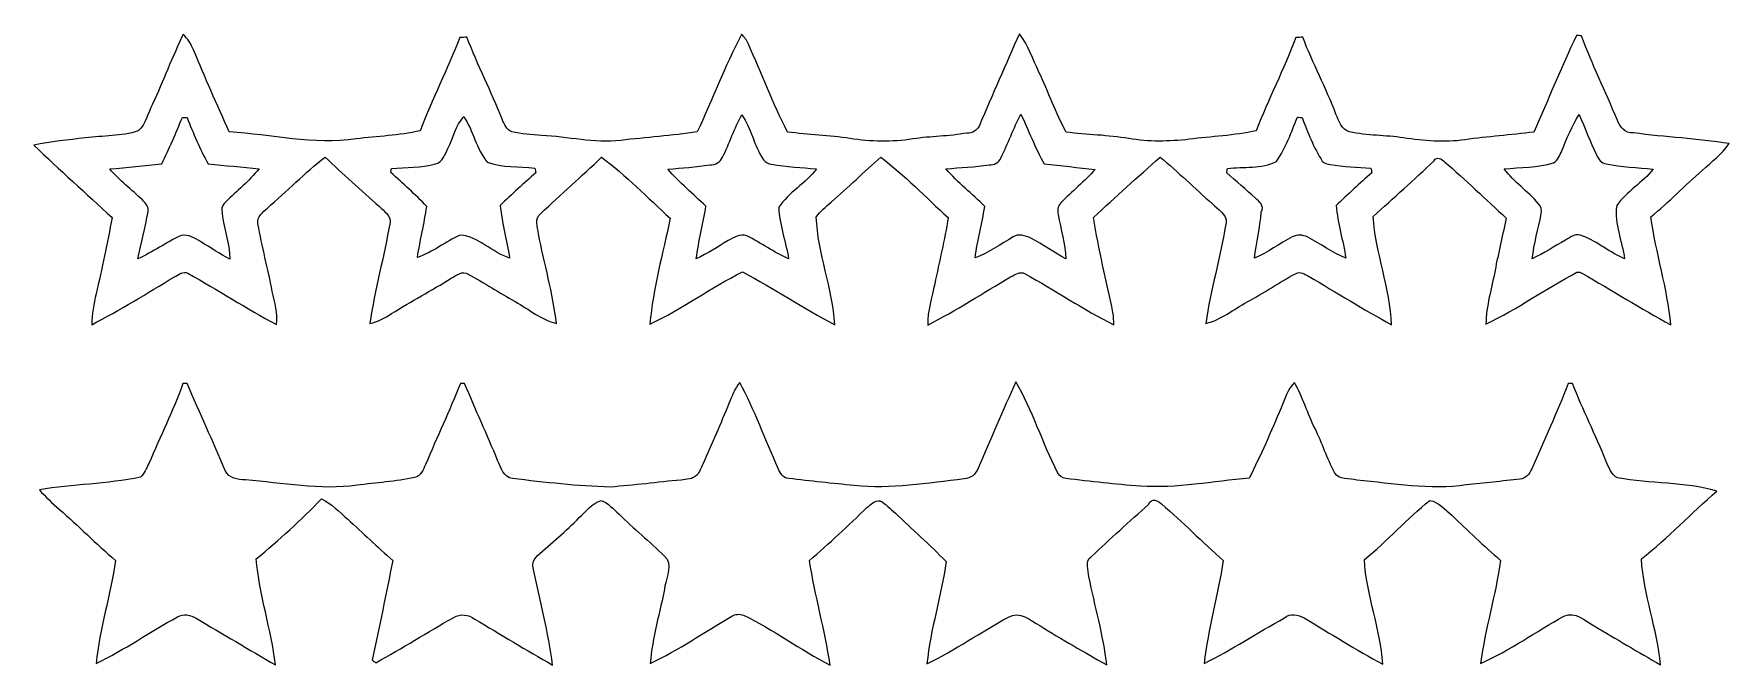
# Model space of a CAD drawing. Header units: centimetres. Extents: x -15.7 to 16.4, y -6.7 to 5.3.
import ezdxf

# ---------------------------------------------------------------- set-up
doc = ezdxf.new("R2010")
doc.units = ezdxf.units.CM
doc.header["$MEASUREMENT"] = 0
doc.layers.add('Layer 1', color=7, linetype='Continuous')

msp = doc.modelspace()

# ---------------------------------------------------------------- linework, layer by layer
at = {"layer": 'Layer 1', "color": 253}
for points, knots in [([(-12.90638, 5.30049), (-12.82912, 5.20841), (-12.75786, 5.10999), (-12.71164, 4.99816), (-12.71164, 4.99816), (-12.49609, 4.4771), (-12.26926, 3.96099), (-12.03607, 3.44734), (-12.03607, 3.44734), (-11.23491, 3.39302), (-10.43658, 3.19229), (-9.63189, 3.31153), (-9.63189, 3.31153), (-9.22726, 3.36268), (-8.81803, 3.37432), (-8.41904, 3.4671), (-8.41904, 3.4671), (-8.18515, 4.06329), (-7.9054, 4.64044), (-7.66586, 5.23452), (-7.66586, 5.23452), (-7.62176, 5.23628), (-7.57731, 5.23804), (-7.53286, 5.2391), (-7.53286, 5.2391), (-7.33249, 4.71099), (-7.07214, 4.20899), (-6.86435, 3.68371), (-6.86435, 3.68371), (-6.82554, 3.5941), (-6.78462, 3.48015), (-6.68055, 3.4484), (-6.68055, 3.4484), (-6.49887, 3.39654), (-6.30661, 3.39549), (-6.11964, 3.37785), (-6.11964, 3.37785), (-5.61799, 3.35598), (-5.12339, 3.2198), (-4.61857, 3.2826), (-4.61857, 3.2826), (-4.13561, 3.34151), (-3.64913, 3.36973), (-3.1683, 3.44523), (-3.1683, 3.44523), (-2.87726, 4.05483), (-2.64548, 4.69265), (-2.32869, 5.28955), (-2.32869, 5.28955), (-2.27013, 5.24051), (-2.22638, 5.17596), (-2.19604, 5.10575), (-2.19604, 5.10575), (-1.95298, 4.55013), (-1.73531, 3.98216), (-1.45662, 3.44241), (-1.45662, 3.44241), (-1.06433, 3.38949), (-0.6671, 3.38279), (-0.27623, 3.31893), (-0.27623, 3.31893), (0.11747, 3.25508), (0.52176, 3.24873), (0.91652, 3.31047), (0.91652, 3.31047), (1.25518, 3.36515), (1.60161, 3.35739), (1.93922, 3.4223), (1.93922, 3.4223), (2.04399, 3.41524), (2.13854, 3.47733), (2.17911, 3.5687), (2.17911, 3.5687), (2.42605, 4.14902), (2.68005, 4.72687), (2.93511, 5.30366), (2.93511, 5.30366), (3.10586, 5.08847), (3.19158, 4.82247), (3.30623, 4.57623), (3.30623, 4.57623), (3.48509, 4.19982), (3.62514, 3.80577), (3.82341, 3.43853), (3.82341, 3.43853), (4.21781, 3.39302), (4.6161, 3.38314), (5.00803, 3.31752), (5.00803, 3.31752), (5.38586, 3.25508), (5.7718, 3.25896), (6.15139, 3.30376), (6.15139, 3.30376), (6.57507, 3.3588), (7.0044, 3.3722), (7.42244, 3.4671), (7.42244, 3.4671), (7.65387, 4.06435), (7.94844, 4.63585), (8.17598, 5.23452), (8.17598, 5.23452), (8.21902, 5.23628), (8.26241, 5.23769), (8.30615, 5.2391), (8.30615, 5.2391), (8.49277, 4.74345), (8.74571, 4.27673), (8.93304, 3.78143), (8.93304, 3.78143), (8.99583, 3.65619), (9.0357, 3.48192), (9.19198, 3.44417), (9.19198, 3.44417), (9.52782, 3.3715), (9.8746, 3.38349), (10.21397, 3.33093), (10.21397, 3.33093), (10.5985, 3.27589), (10.9922, 3.23462), (11.37849, 3.29636), (11.37849, 3.29636), (11.811, 3.3588), (12.24774, 3.38138), (12.6806, 3.4417), (12.6806, 3.4417), (12.95753, 4.05059), (13.20482, 4.67219), (13.49375, 5.27544), (13.49375, 5.27544), (13.51668, 5.27332), (13.56219, 5.26909), (13.58477, 5.26697), (13.58477, 5.26697), (13.78902, 4.72863), (14.03844, 4.20934), (14.26034, 3.67841), (14.26034, 3.67841), (14.31255, 3.54859), (14.40639, 3.40854), (14.5729, 3.42724), (14.5729, 3.42724), (15.17368, 3.3401), (15.78363, 3.32034), (16.38335, 3.22121), (16.38335, 3.22121), (16.25036, 3.01907), (16.05104, 2.87655), (15.87465, 2.71533), (15.87465, 2.71533), (15.5448, 2.42782), (15.24141, 2.11067), (14.90239, 1.83339), (14.90239, 1.83339), (14.9927, 1.14476), (15.21707, 0.48013), (15.2781, -0.21273), (15.2781, -0.21273), (14.70836, 0.09172), (14.16297, 0.43956), (13.60311, 0.76059), (13.60311, 0.76059), (13.5703, 0.78246), (13.53644, 0.78916), (13.50116, 0.78105), (13.50116, 0.78105), (12.91343, 0.47766), (12.37333, 0.08396), (11.77643, -0.20249), (11.77643, -0.20249), (11.77925, 0.14464), (11.88544, 0.47766), (11.94858, 0.81633), (11.94858, 0.81633), (12.01102, 1.14829), (12.09146, 1.47638), (12.15884, 1.80693), (12.15884, 1.80693), (11.77502, 2.16994), (11.38802, 2.52942), (10.99291, 2.87937), (10.99291, 2.87937), (10.94493, 2.92664), (10.83945, 2.99438), (10.79288, 2.89595), (10.79288, 2.89595), (10.41435, 2.53718), (10.02489, 2.19004), (9.6393, 1.83903), (9.6393, 1.83903), (9.68375, 1.14441), (9.96244, 0.48366), (9.98537, -0.21308), (9.98537, -0.21308), (9.45727, 0.07726), (8.94397, 0.39405), (8.4268, 0.70344), (8.4268, 0.70344), (8.34919, 0.74366), (8.25712, 0.80963), (8.16998, 0.7553), (8.16998, 0.7553), (7.85566, 0.59408), (7.56744, 0.38594), (7.25452, 0.22225), (7.25452, 0.22225), (6.99629, 0.08079), (6.7631, -0.12065), (6.47065, -0.18733), (6.47065, -0.18733), (6.55461, 0.45544), (6.75111, 1.07774), (6.85059, 1.71768), (6.85059, 1.71768), (6.87529, 1.88701), (6.68902, 1.97591), (6.59483, 2.08033), (6.59483, 2.08033), (6.25898, 2.37067), (5.94501, 2.68499), (5.60105, 2.9658), (5.60105, 2.9658), (5.17842, 2.58798), (4.75509, 2.21156), (4.34269, 1.82245), (4.34269, 1.82245), (4.43018, 1.21497), (4.58893, 0.62124), (4.70782, 0.0194), (4.70782, 0.0194), (4.72193, -0.0575), (4.72264, -0.13582), (4.7244, -0.21414), (4.7244, -0.21414), (4.14584, 0.07479), (3.60962, 0.44133), (3.04271, 0.75212), (3.04271, 0.75212), (2.94922, 0.81315), (2.85186, 0.73343), (2.7686, 0.69286), (2.7686, 0.69286), (2.24367, 0.39123), (1.73884, 0.05292), (1.19768, -0.21837), (1.19768, -0.21837), (1.19168, 0.04904), (1.27847, 0.30515), (1.33279, 0.56374), (1.33279, 0.56374), (1.41534, 0.98284), (1.52471, 1.39665), (1.58362, 1.81998), (1.58362, 1.81998), (1.16134, 2.20451), (0.76306, 2.61938), (0.30939, 2.96686), (0.30939, 2.96686), (-0.00706, 2.6857), (-0.31009, 2.38972), (-0.63077, 2.11349), (-0.63077, 2.11349), (-0.72849, 2.02283), (-0.8382, 1.94098), (-0.91334, 1.82951), (-0.91334, 1.82951), (-0.88583, 1.137), (-0.60396, 0.47801), (-0.56198, -0.21378), (-0.56198, -0.21378), (-1.15746, 0.09737), (-1.71697, 0.47907), (-2.3114, 0.78775), (-2.3114, 0.78775), (-2.91394, 0.49671), (-3.45546, 0.0822), (-4.06435, -0.20073), (-4.06435, -0.20073), (-4.00791, 0.47907), (-3.81811, 1.14053), (-3.68018, 1.80693), (-3.68018, 1.80693), (-4.11057, 2.19639), (-4.51591, 2.61549), (-4.98228, 2.96298), (-4.98228, 2.96298), (-5.36116, 2.60279), (-5.75098, 2.25425), (-6.13304, 1.89794), (-6.13304, 1.89794), (-6.25687, 1.80375), (-6.19372, 1.64253), (-6.1782, 1.5113), (-6.1782, 1.5113), (-6.0646, 0.94509), (-5.90621, 0.38664), (-5.8353, -0.18768), (-5.8353, -0.18768), (-6.12916, -0.12241), (-6.35953, 0.08467), (-6.61882, 0.22472), (-6.61882, 0.22472), (-6.91727, 0.39546), (-7.2069, 0.58173), (-7.50782, 0.74824), (-7.50782, 0.74824), (-7.61929, 0.82021), (-7.73536, 0.72002), (-7.83414, 0.67169), (-7.83414, 0.67169), (-8.20067, 0.4318), (-8.59084, 0.23178), (-8.96091, -0.00282), (-8.96091, -0.00282), (-9.08826, -0.08361), (-9.22302, -0.15699), (-9.37189, -0.18803), (-9.37189, -0.18803), (-9.27664, 0.45508), (-9.10343, 1.08409), (-8.98984, 1.72367), (-8.98984, 1.72367), (-8.96655, 1.86126), (-9.11119, 1.94345), (-9.19057, 2.02812), (-9.19057, 2.02812), (-9.53946, 2.33504), (-9.88342, 2.64724), (-10.22174, 2.96545), (-10.22174, 2.96545), (-10.60521, 2.66629), (-10.94599, 2.31704), (-11.31394, 2.00025), (-11.31394, 2.00025), (-11.39543, 1.92193), (-11.51855, 1.83198), (-11.49279, 1.70215), (-11.49279, 1.70215), (-11.41448, 1.27176), (-11.30512, 0.84737), (-11.22045, 0.41769), (-11.22045, 0.41769), (-11.18341, 0.21096), (-11.10403, 0.00212), (-11.14284, -0.21096), (-11.14284, -0.21096), (-11.71046, 0.09807), (-12.25515, 0.44697), (-12.81853, 0.76306), (-12.81853, 0.76306), (-12.90638, 0.81633), (-12.99845, 0.7299), (-13.075, 0.69568), (-13.075, 0.69568), (-13.59076, 0.38171), (-14.10723, 0.06668), (-14.6431, -0.21237), (-14.6431, -0.21237), (-14.64416, -0.01411), (-14.60147, 0.18062), (-14.55914, 0.37289), (-14.55914, 0.37289), (-14.4459, 0.85266), (-14.345, 1.33491), (-14.25646, 1.81963), (-14.25646, 1.81963), (-14.74964, 2.27718), (-15.25094, 2.72627), (-15.73777, 3.19087), (-15.73777, 3.19087), (-15.41815, 3.26813), (-15.0876, 3.2893), (-14.76234, 3.33234), (-14.76234, 3.33234), (-14.42896, 3.37467), (-14.08324, 3.35633), (-13.7608, 3.46357), (-13.7608, 3.46357), (-13.61228, 3.59163), (-13.57877, 3.80189), (-13.4934, 3.97087), (-13.4934, 3.97087), (-13.28455, 4.40831), (-13.11734, 4.8641), (-12.90638, 5.30049), (-12.90638, 5.30049), (-12.90638, 5.30049), (-12.90638, 5.30049), (-12.90638, 5.30049)], [0, 0, 0, 0, 0.01020408, 0.01020408, 0.01020408, 0.01020408, 0.02040816, 0.02040816, 0.02040816, 0.02040816, 0.03061224, 0.03061224, 0.03061224, 0.03061224, 0.04081633, 0.04081633, 0.04081633, 0.04081633, 0.05102041, 0.05102041, 0.05102041, 0.05102041, 0.06122449, 0.06122449, 0.06122449, 0.06122449, 0.07142857, 0.07142857, 0.07142857, 0.07142857, 0.08163265, 0.08163265, 0.08163265, 0.08163265, 0.09183673, 0.09183673, 0.09183673, 0.09183673, 0.10204082, 0.10204082, 0.10204082, 0.10204082, 0.1122449, 0.1122449, 0.1122449, 0.1122449, 0.12244898, 0.12244898, 0.12244898, 0.12244898, 0.13265306, 0.13265306, 0.13265306, 0.13265306, 0.14285714, 0.14285714, 0.14285714, 0.14285714, 0.15306122, 0.15306122, 0.15306122, 0.15306122, 0.16326531, 0.16326531, 0.16326531, 0.16326531, 0.17346939, 0.17346939, 0.17346939, 0.17346939, 0.18367347, 0.18367347, 0.18367347, 0.18367347, 0.19387755, 0.19387755, 0.19387755, 0.19387755, 0.20408163, 0.20408163, 0.20408163, 0.20408163, 0.21428571, 0.21428571, 0.21428571, 0.21428571, 0.2244898, 0.2244898, 0.2244898, 0.2244898, 0.23469388, 0.23469388, 0.23469388, 0.23469388, 0.24489796, 0.24489796, 0.24489796, 0.24489796, 0.25510204, 0.25510204, 0.25510204, 0.25510204, 0.26530612, 0.26530612, 0.26530612, 0.26530612, 0.2755102, 0.2755102, 0.2755102, 0.2755102, 0.28571429, 0.28571429, 0.28571429, 0.28571429, 0.29591837, 0.29591837, 0.29591837, 0.29591837, 0.30612245, 0.30612245, 0.30612245, 0.30612245, 0.31632653, 0.31632653, 0.31632653, 0.31632653, 0.32653061, 0.32653061, 0.32653061, 0.32653061, 0.33673469, 0.33673469, 0.33673469, 0.33673469, 0.34693878, 0.34693878, 0.34693878, 0.34693878, 0.35714286, 0.35714286, 0.35714286, 0.35714286, 0.36734694, 0.36734694, 0.36734694, 0.36734694, 0.37755102, 0.37755102, 0.37755102, 0.37755102, 0.3877551, 0.3877551, 0.3877551, 0.3877551, 0.39795918, 0.39795918, 0.39795918, 0.39795918, 0.40816327, 0.40816327, 0.40816327, 0.40816327, 0.41836735, 0.41836735, 0.41836735, 0.41836735, 0.42857143, 0.42857143, 0.42857143, 0.42857143, 0.43877551, 0.43877551, 0.43877551, 0.43877551, 0.44897959, 0.44897959, 0.44897959, 0.44897959, 0.45918367, 0.45918367, 0.45918367, 0.45918367, 0.46938776, 0.46938776, 0.46938776, 0.46938776, 0.47959184, 0.47959184, 0.47959184, 0.47959184, 0.48979592, 0.48979592, 0.48979592, 0.48979592, 0.5, 0.5, 0.5, 0.5, 0.51020408, 0.51020408, 0.51020408, 0.51020408, 0.52040816, 0.52040816, 0.52040816, 0.52040816, 0.53061224, 0.53061224, 0.53061224, 0.53061224, 0.54081633, 0.54081633, 0.54081633, 0.54081633, 0.55102041, 0.55102041, 0.55102041, 0.55102041, 0.56122449, 0.56122449, 0.56122449, 0.56122449, 0.57142857, 0.57142857, 0.57142857, 0.57142857, 0.58163265, 0.58163265, 0.58163265, 0.58163265, 0.59183673, 0.59183673, 0.59183673, 0.59183673, 0.60204082, 0.60204082, 0.60204082, 0.60204082, 0.6122449, 0.6122449, 0.6122449, 0.6122449, 0.62244898, 0.62244898, 0.62244898, 0.62244898, 0.63265306, 0.63265306, 0.63265306, 0.63265306, 0.64285714, 0.64285714, 0.64285714, 0.64285714, 0.65306122, 0.65306122, 0.65306122, 0.65306122, 0.66326531, 0.66326531, 0.66326531, 0.66326531, 0.67346939, 0.67346939, 0.67346939, 0.67346939, 0.68367347, 0.68367347, 0.68367347, 0.68367347, 0.69387755, 0.69387755, 0.69387755, 0.69387755, 0.70408163, 0.70408163, 0.70408163, 0.70408163, 0.71428571, 0.71428571, 0.71428571, 0.71428571, 0.7244898, 0.7244898, 0.7244898, 0.7244898, 0.73469388, 0.73469388, 0.73469388, 0.73469388, 0.74489796, 0.74489796, 0.74489796, 0.74489796, 0.75510204, 0.75510204, 0.75510204, 0.75510204, 0.76530612, 0.76530612, 0.76530612, 0.76530612, 0.7755102, 0.7755102, 0.7755102, 0.7755102, 0.78571429, 0.78571429, 0.78571429, 0.78571429, 0.79591837, 0.79591837, 0.79591837, 0.79591837, 0.80612245, 0.80612245, 0.80612245, 0.80612245, 0.81632653, 0.81632653, 0.81632653, 0.81632653, 0.82653061, 0.82653061, 0.82653061, 0.82653061, 0.83673469, 0.83673469, 0.83673469, 0.83673469, 0.84693878, 0.84693878, 0.84693878, 0.84693878, 0.85714286, 0.85714286, 0.85714286, 0.85714286, 0.86734694, 0.86734694, 0.86734694, 0.86734694, 0.87755102, 0.87755102, 0.87755102, 0.87755102, 0.8877551, 0.8877551, 0.8877551, 0.8877551, 0.89795918, 0.89795918, 0.89795918, 0.89795918, 0.90816327, 0.90816327, 0.90816327, 0.90816327, 0.91836735, 0.91836735, 0.91836735, 0.91836735, 0.92857143, 0.92857143, 0.92857143, 0.92857143, 0.93877551, 0.93877551, 0.93877551, 0.93877551, 0.94897959, 0.94897959, 0.94897959, 0.94897959, 0.95918367, 0.95918367, 0.95918367, 0.95918367, 0.96938776, 0.96938776, 0.96938776, 0.96938776, 0.97959184, 0.97959184, 0.97959184, 0.97959184, 1, 1, 1, 1]), ([(-12.9226, 3.71934), (-13.04854, 3.42406), (-13.16849, 3.12561), (-13.31666, 2.83986), (-13.31666, 2.83986), (-13.64403, 2.8007), (-13.97247, 2.77001), (-14.30091, 2.74108), (-14.30091, 2.74108), (-14.11711, 2.52342), (-13.8878, 2.35162), (-13.68284, 2.15547), (-13.68284, 2.15547), (-13.62287, 2.09621), (-13.55584, 2.02142), (-13.57524, 1.92934), (-13.57524, 1.92934), (-13.62534, 1.62983), (-13.7093, 1.33738), (-13.76751, 1.03928), (-13.76751, 1.03928), (-13.48246, 1.1624), (-13.23093, 1.34867), (-12.94941, 1.47955), (-12.94941, 1.47955), (-12.8083, 1.5046), (-12.68589, 1.42946), (-12.57229, 1.36066), (-12.57229, 1.36066), (-12.39203, 1.24566), (-12.2107, 1.13242), (-12.02302, 1.02941), (-12.02302, 1.02941), (-12.03043, 1.34585), (-12.15319, 1.64571), (-12.17718, 1.95968), (-12.17718, 1.95968), (-12.18459, 2.02247), (-12.14684, 2.07751), (-12.10416, 2.11878), (-12.10416, 2.11878), (-11.89179, 2.32551), (-11.65825, 2.51319), (-11.47057, 2.74391), (-11.47057, 2.74391), (-11.7916, 2.78165), (-12.11439, 2.80106), (-12.43506, 2.83986), (-12.43506, 2.83986), (-12.59452, 3.11961), (-12.71834, 3.41701), (-12.83511, 3.71616), (-12.83511, 3.71616), (-12.85699, 3.71722), (-12.90073, 3.71863), (-12.9226, 3.71934), (-12.9226, 3.71934), (-12.9226, 3.71934), (-12.9226, 3.71934), (-12.9226, 3.71934)], [0, 0, 0, 0, 0.0625, 0.0625, 0.0625, 0.0625, 0.125, 0.125, 0.125, 0.125, 0.1875, 0.1875, 0.1875, 0.1875, 0.25, 0.25, 0.25, 0.25, 0.3125, 0.3125, 0.3125, 0.3125, 0.375, 0.375, 0.375, 0.375, 0.4375, 0.4375, 0.4375, 0.4375, 0.5, 0.5, 0.5, 0.5, 0.5625, 0.5625, 0.5625, 0.5625, 0.625, 0.625, 0.625, 0.625, 0.6875, 0.6875, 0.6875, 0.6875, 0.75, 0.75, 0.75, 0.75, 0.8125, 0.8125, 0.8125, 0.8125, 0.875, 0.875, 0.875, 0.875, 1, 1, 1, 1]), ([(-7.89164, 3.12808), (-7.95126, 3.02048), (-7.99148, 2.86667), (-8.12941, 2.83704), (-8.12941, 2.83704), (-8.4007, 2.76613), (-8.68574, 2.7753), (-8.96267, 2.74884), (-8.96267, 2.74884), (-8.96585, 2.72944), (-8.97255, 2.69134), (-8.97608, 2.67194), (-8.97608, 2.67194), (-8.74007, 2.46803), (-8.51147, 2.25566), (-8.29451, 2.03165), (-8.29451, 2.03165), (-8.34214, 1.70709), (-8.41728, 1.38783), (-8.47161, 1.06433), (-8.47161, 1.06433), (-8.18162, 1.16205), (-7.93997, 1.35961), (-7.66516, 1.48766), (-7.66516, 1.48766), (-7.30779, 1.46262), (-7.05873, 1.15253), (-6.72359, 1.05198), (-6.72359, 1.05198), (-6.78498, 1.38465), (-6.8647, 1.71379), (-6.90245, 2.05034), (-6.90245, 2.05034), (-6.68091, 2.26095), (-6.45689, 2.46909), (-6.22688, 2.67053), (-6.22688, 2.67053), (-6.23076, 2.69205), (-6.23923, 2.73473), (-6.24346, 2.7559), (-6.24346, 2.7559), (-6.54262, 2.79612), (-6.86541, 2.76013), (-7.1501, 2.87126), (-7.1501, 2.87126), (-7.35824, 3.12385), (-7.41045, 3.46216), (-7.5886, 3.7338), (-7.5886, 3.7338), (-7.74982, 3.56835), (-7.78898, 3.32881), (-7.89164, 3.12808), (-7.89164, 3.12808), (-7.89164, 3.12808), (-7.89164, 3.12808), (-7.89164, 3.12808)], [0, 0, 0, 0, 0.06666667, 0.06666667, 0.06666667, 0.06666667, 0.13333333, 0.13333333, 0.13333333, 0.13333333, 0.2, 0.2, 0.2, 0.2, 0.26666667, 0.26666667, 0.26666667, 0.26666667, 0.33333333, 0.33333333, 0.33333333, 0.33333333, 0.4, 0.4, 0.4, 0.4, 0.46666667, 0.46666667, 0.46666667, 0.46666667, 0.53333333, 0.53333333, 0.53333333, 0.53333333, 0.6, 0.6, 0.6, 0.6, 0.66666667, 0.66666667, 0.66666667, 0.66666667, 0.73333333, 0.73333333, 0.73333333, 0.73333333, 0.8, 0.8, 0.8, 0.8, 0.86666667, 0.86666667, 0.86666667, 0.86666667, 1, 1, 1, 1]), ([(-2.32551, 3.76978), (-2.46839, 3.5112), (-2.55588, 3.22651), (-2.68852, 2.96333), (-2.68852, 2.96333), (-2.73121, 2.87408), (-2.82575, 2.81446), (-2.92911, 2.82152), (-2.92911, 2.82152), (-3.19229, 2.77248), (-3.46075, 2.76437), (-3.72604, 2.73685), (-3.72604, 2.73685), (-3.50485, 2.48356), (-3.24661, 2.2666), (-3.0039, 2.03447), (-3.0039, 2.03447), (-3.06105, 1.7018), (-3.14396, 1.37372), (-3.18594, 1.03893), (-3.18594, 1.03893), (-2.97498, 1.13418), (-2.78306, 1.26471), (-2.5848, 1.38324), (-2.5848, 1.38324), (-2.47579, 1.44321), (-2.35973, 1.52118), (-2.22638, 1.47285), (-2.22638, 1.47285), (-1.95792, 1.3395), (-1.71521, 1.15746), (-1.43863, 1.03928), (-1.43863, 1.03928), (-1.48766, 1.36666), (-1.61502, 1.68557), (-1.62384, 2.01648), (-1.62384, 2.01648), (-1.43581, 2.30011), (-1.11196, 2.46874), (-0.90699, 2.7432), (-0.90699, 2.7432), (-1.19168, 2.76966), (-1.47779, 2.77813), (-1.7593, 2.82998), (-1.7593, 2.82998), (-1.81751, 2.84198), (-1.87889, 2.86456), (-1.91417, 2.91536), (-1.91417, 2.91536), (-2.09409, 3.17853), (-2.14101, 3.51014), (-2.32551, 3.76978), (-2.32551, 3.76978), (-2.32551, 3.76978), (-2.32551, 3.76978), (-2.32551, 3.76978)], [0, 0, 0, 0, 0.06666667, 0.06666667, 0.06666667, 0.06666667, 0.13333333, 0.13333333, 0.13333333, 0.13333333, 0.2, 0.2, 0.2, 0.2, 0.26666667, 0.26666667, 0.26666667, 0.26666667, 0.33333333, 0.33333333, 0.33333333, 0.33333333, 0.4, 0.4, 0.4, 0.4, 0.46666667, 0.46666667, 0.46666667, 0.46666667, 0.53333333, 0.53333333, 0.53333333, 0.53333333, 0.6, 0.6, 0.6, 0.6, 0.66666667, 0.66666667, 0.66666667, 0.66666667, 0.73333333, 0.73333333, 0.73333333, 0.73333333, 0.8, 0.8, 0.8, 0.8, 0.86666667, 0.86666667, 0.86666667, 0.86666667, 1, 1, 1, 1]), ([(2.58621, 2.94887), (2.54847, 2.86561), (2.4578, 2.81058), (2.36255, 2.82081), (2.36255, 2.82081), (2.09268, 2.77107), (1.8161, 2.76895), (1.54376, 2.74461), (1.54376, 2.74461), (1.76636, 2.48214), (2.04223, 2.27154), (2.28283, 2.02636), (2.28283, 2.02636), (2.21968, 1.70356), (2.14418, 1.38324), (2.09585, 1.05763), (2.09585, 1.05763), (2.35338, 1.15464), (2.58198, 1.31057), (2.81517, 1.4538), (2.81517, 1.4538), (2.91641, 1.52259), (3.05047, 1.47496), (3.15207, 1.42734), (3.15207, 1.42734), (3.38138, 1.30951), (3.5941, 1.16205), (3.81811, 1.0347), (3.81811, 1.0347), (3.79836, 1.31974), (3.7211, 1.59597), (3.67136, 1.87572), (3.67136, 1.87572), (3.65513, 1.95368), (3.65831, 2.04117), (3.72181, 2.09797), (3.72181, 2.09797), (3.93382, 2.31493), (4.16807, 2.50966), (4.37409, 2.73226), (4.37409, 2.73226), (4.05059, 2.7686), (3.72674, 2.80035), (3.40395, 2.84057), (3.40395, 2.84057), (3.23003, 3.14184), (3.11432, 3.47098), (2.96228, 3.78284), (2.96228, 3.78284), (2.8261, 3.50979), (2.71815, 3.22368), (2.58621, 2.94887), (2.58621, 2.94887), (2.58621, 2.94887), (2.58621, 2.94887), (2.58621, 2.94887)], [0, 0, 0, 0, 0.06666667, 0.06666667, 0.06666667, 0.06666667, 0.13333333, 0.13333333, 0.13333333, 0.13333333, 0.2, 0.2, 0.2, 0.2, 0.26666667, 0.26666667, 0.26666667, 0.26666667, 0.33333333, 0.33333333, 0.33333333, 0.33333333, 0.4, 0.4, 0.4, 0.4, 0.46666667, 0.46666667, 0.46666667, 0.46666667, 0.53333333, 0.53333333, 0.53333333, 0.53333333, 0.6, 0.6, 0.6, 0.6, 0.66666667, 0.66666667, 0.66666667, 0.66666667, 0.73333333, 0.73333333, 0.73333333, 0.73333333, 0.8, 0.8, 0.8, 0.8, 0.86666667, 0.86666667, 0.86666667, 0.86666667, 1, 1, 1, 1]), ([(8.20279, 3.72322), (8.0832, 3.43923), (7.99006, 3.13549), (7.8045, 2.88608), (7.8045, 2.88608), (7.52616, 2.73368), (7.17973, 2.794), (6.87705, 2.75026), (6.87705, 2.75026), (6.87352, 2.7305), (6.86647, 2.69064), (6.86329, 2.67088), (6.86329, 2.67088), (7.04391, 2.5086), (7.22983, 2.35232), (7.40833, 2.18758), (7.40833, 2.18758), (7.47748, 2.11667), (7.58543, 2.05281), (7.51911, 1.92299), (7.51911, 1.92299), (7.49935, 1.62807), (7.41892, 1.34161), (7.39105, 1.04775), (7.39105, 1.04775), (7.64364, 1.15676), (7.86553, 1.32327), (8.10719, 1.45274), (8.10719, 1.45274), (8.19503, 1.50389), (8.30968, 1.49437), (8.39858, 1.44815), (8.39858, 1.44815), (8.642, 1.32115), (8.86566, 1.15605), (9.12072, 1.05128), (9.12072, 1.05128), (9.0678, 1.38536), (8.97149, 1.71168), (8.93621, 2.04893), (8.93621, 2.04893), (9.16164, 2.25637), (9.38142, 2.4698), (9.61284, 2.67088), (9.61284, 2.67088), (9.60861, 2.69205), (9.60049, 2.73473), (9.59626, 2.7559), (9.59626, 2.7559), (9.33803, 2.7753), (9.07909, 2.78448), (8.82368, 2.82646), (8.82368, 2.82646), (8.77147, 2.8388), (8.70973, 2.84304), (8.67516, 2.8889), (8.67516, 2.8889), (8.51429, 3.14678), (8.39858, 3.43006), (8.2931, 3.7144), (8.2931, 3.7144), (8.27052, 3.71651), (8.22537, 3.7211), (8.20279, 3.72322)], [0, 0, 0, 0, 0.05882353, 0.05882353, 0.05882353, 0.05882353, 0.11764706, 0.11764706, 0.11764706, 0.11764706, 0.17647059, 0.17647059, 0.17647059, 0.17647059, 0.23529412, 0.23529412, 0.23529412, 0.23529412, 0.29411765, 0.29411765, 0.29411765, 0.29411765, 0.35294118, 0.35294118, 0.35294118, 0.35294118, 0.41176471, 0.41176471, 0.41176471, 0.41176471, 0.47058824, 0.47058824, 0.47058824, 0.47058824, 0.52941176, 0.52941176, 0.52941176, 0.52941176, 0.58823529, 0.58823529, 0.58823529, 0.58823529, 0.64705882, 0.64705882, 0.64705882, 0.64705882, 0.70588235, 0.70588235, 0.70588235, 0.70588235, 0.76470588, 0.76470588, 0.76470588, 0.76470588, 0.82352941, 0.82352941, 0.82352941, 0.82352941, 0.88235294, 0.88235294, 0.88235294, 0.88235294, 1, 1, 1, 1]), ([(13.54032, 3.77507), (13.40661, 3.55847), (13.30995, 3.32246), (13.21364, 3.08786), (13.21364, 3.08786), (13.17413, 3.00461), (13.14168, 2.90442), (13.05525, 2.85785), (13.05525, 2.85785), (12.75362, 2.76754), (12.43401, 2.77424), (12.12391, 2.74285), (12.12391, 2.74285), (12.30418, 2.48955), (12.57371, 2.32022), (12.77197, 2.0828), (12.77197, 2.0828), (12.82771, 2.03518), (12.83864, 1.95721), (12.82418, 1.88948), (12.82418, 1.88948), (12.76879, 1.60584), (12.6873, 1.32644), (12.65308, 1.03893), (12.65308, 1.03893), (12.87286, 1.13912), (13.07394, 1.27388), (13.28314, 1.39347), (13.28314, 1.39347), (13.3858, 1.44357), (13.48705, 1.54234), (13.61405, 1.46826), (13.61405, 1.46826), (13.8938, 1.36031), (14.12452, 1.15429), (14.40251, 1.03964), (14.40251, 1.03964), (14.3577, 1.37619), (14.20319, 1.7018), (14.25328, 2.04611), (14.25328, 2.04611), (14.43955, 2.31493), (14.74329, 2.47862), (14.94402, 2.73826), (14.94402, 2.73826), (14.64627, 2.77036), (14.34641, 2.77742), (14.0529, 2.83704), (14.0529, 2.83704), (13.96083, 2.85044), (13.9065, 2.93053), (13.87193, 3.00849), (13.87193, 3.00849), (13.75339, 3.26073), (13.65038, 3.51966), (13.54032, 3.77507), (13.54032, 3.77507), (13.54032, 3.77507), (13.54032, 3.77507), (13.54032, 3.77507)], [0, 0, 0, 0, 0.0625, 0.0625, 0.0625, 0.0625, 0.125, 0.125, 0.125, 0.125, 0.1875, 0.1875, 0.1875, 0.1875, 0.25, 0.25, 0.25, 0.25, 0.3125, 0.3125, 0.3125, 0.3125, 0.375, 0.375, 0.375, 0.375, 0.4375, 0.4375, 0.4375, 0.4375, 0.5, 0.5, 0.5, 0.5, 0.5625, 0.5625, 0.5625, 0.5625, 0.625, 0.625, 0.625, 0.625, 0.6875, 0.6875, 0.6875, 0.6875, 0.75, 0.75, 0.75, 0.75, 0.8125, 0.8125, 0.8125, 0.8125, 0.875, 0.875, 0.875, 0.875, 1, 1, 1, 1]), ([(-12.91449, -1.32891), (-12.89403, -1.32821), (-12.85275, -1.32715), (-12.83229, -1.32644), (-12.83229, -1.32644), (-12.59875, -1.87995), (-12.34616, -2.42499), (-12.11192, -2.97815), (-12.11192, -2.97815), (-12.05336, -3.1302), (-11.86991, -3.15207), (-11.72951, -3.1556), (-11.72951, -3.1556), (-11.02642, -3.21204), (-10.32051, -3.35562), (-9.61461, -3.25755), (-9.61461, -3.25755), (-9.25054, -3.21063), (-8.88259, -3.18841), (-8.52346, -3.11115), (-8.52346, -3.11115), (-8.40423, -3.08928), (-8.36295, -2.95981), (-8.31674, -2.86456), (-8.31674, -2.86456), (-8.09978, -2.35162), (-7.86377, -1.84679), (-7.65669, -1.32962), (-7.65669, -1.32962), (-7.63623, -1.32891), (-7.59566, -1.32715), (-7.57555, -1.32609), (-7.57555, -1.32609), (-7.37658, -1.81822), (-7.14728, -2.29694), (-6.95078, -2.78977), (-6.95078, -2.78977), (-6.88552, -2.91924), (-6.84107, -3.1115), (-6.67068, -3.13231), (-6.67068, -3.13231), (-6.05402, -3.19899), (-5.43736, -3.27942), (-4.81683, -3.29106), (-4.81683, -3.29106), (-4.36845, -3.26002), (-3.92254, -3.19793), (-3.47486, -3.15842), (-3.47486, -3.15842), (-3.37361, -3.14396), (-3.25579, -3.14607), (-3.17853, -3.06776), (-3.17853, -3.06776), (-3.12455, -3.00708), (-3.09421, -2.93053), (-3.06141, -2.85785), (-3.06141, -2.85785), (-2.89701, -2.47297), (-2.72274, -2.09268), (-2.56787, -1.70392), (-2.56787, -1.70392), (-2.50719, -1.56845), (-2.46027, -1.4224), (-2.36255, -1.30775), (-2.36255, -1.30775), (-2.08492, -1.83374), (-1.87678, -2.39501), (-1.63618, -2.93899), (-1.63618, -2.93899), (-1.59808, -3.02542), (-1.54305, -3.1242), (-1.43581, -3.12879), (-1.43581, -3.12879), (-1.02306, -3.181), (-0.60819, -3.22016), (-0.19403, -3.26355), (-0.19403, -3.26355), (0.50236, -3.3401), (1.19662, -3.21592), (1.88701, -3.13831), (1.88701, -3.13831), (2.01048, -3.13267), (2.11102, -3.04588), (2.15583, -2.93405), (2.15583, -2.93405), (2.3876, -2.38513), (2.62961, -1.84044), (2.86597, -1.29364), (2.86597, -1.29364), (3.18594, -1.83868), (3.37114, -2.45181), (3.65689, -3.01484), (3.65689, -3.01484), (3.68794, -3.07587), (3.74368, -3.1242), (3.81423, -3.13055), (3.81423, -3.13055), (4.28449, -3.18417), (4.75509, -3.23956), (5.22746, -3.27448), (5.22746, -3.27448), (5.91996, -3.3214), (6.604, -3.18135), (7.29156, -3.12455), (7.29156, -3.12455), (7.50782, -2.68781), (7.70467, -2.2412), (7.89376, -1.79176), (7.89376, -1.79176), (7.96713, -1.62631), (8.01476, -1.43898), (8.14811, -1.30881), (8.14811, -1.30881), (8.30474, -1.58785), (8.39399, -1.89865), (8.53757, -2.18405), (8.53757, -2.18405), (8.67304, -2.45639), (8.76512, -2.74849), (8.90834, -3.01696), (8.90834, -3.01696), (8.98596, -3.17006), (9.19727, -3.11432), (9.33203, -3.15877), (9.33203, -3.15877), (10.01818, -3.2258), (10.71139, -3.35068), (11.40142, -3.25191), (11.40142, -3.25191), (11.74221, -3.21204), (12.08405, -3.1817), (12.42483, -3.14113), (12.42483, -3.14113), (12.53419, -3.13055), (12.60722, -3.04059), (12.64497, -2.94428), (12.64497, -2.94428), (12.87251, -2.40524), (13.1258, -1.87678), (13.33288, -1.32927), (13.33288, -1.32927), (13.35334, -1.32856), (13.39427, -1.3268), (13.41508, -1.32609), (13.41508, -1.32609), (13.61369, -1.82598), (13.85323, -2.30822), (14.05572, -2.80635), (14.05572, -2.80635), (14.1097, -2.91747), (14.14886, -3.05999), (14.26916, -3.11891), (14.26916, -3.11891), (14.89146, -3.2318), (15.54092, -3.19158), (16.15228, -3.36832), (16.15228, -3.36832), (15.66404, -3.78495), (15.22589, -4.25803), (14.72177, -4.65561), (14.72177, -4.65561), (14.76798, -5.33682), (15.01669, -5.98523), (15.08584, -6.66362), (15.08584, -6.66362), (14.66427, -6.42091), (14.24411, -6.17608), (13.82783, -5.92526), (13.82783, -5.92526), (13.65532, -5.82612), (13.47011, -5.64092), (13.2521, -5.74181), (13.2521, -5.74181), (12.72293, -6.03144), (12.22904, -6.39198), (11.67589, -6.6361), (11.67589, -6.6361), (11.75914, -5.97782), (11.96128, -5.34), (12.05195, -4.68207), (12.05195, -4.68207), (11.73445, -4.40796), (11.43212, -4.11798), (11.13084, -3.82693), (11.13084, -3.82693), (11.00032, -3.72639), (10.88566, -3.5747), (10.71421, -3.54648), (10.71421, -3.54648), (10.27606, -3.89008), (9.912, -4.31871), (9.4742, -4.66408), (9.4742, -4.66408), (9.50666, -5.34035), (9.78394, -5.97747), (9.81922, -6.65374), (9.81922, -6.65374), (9.31545, -6.37646), (8.82721, -6.07095), (8.33402, -5.77533), (8.33402, -5.77533), (8.2229, -5.70794), (8.0645, -5.67514), (7.95867, -5.77391), (7.95867, -5.77391), (7.44537, -6.05155), (6.95995, -6.37893), (6.43678, -6.63857), (6.43678, -6.63857), (6.51263, -5.97923), (6.69431, -5.33929), (6.79838, -4.68489), (6.79838, -4.68489), (6.40221, -4.33458), (6.03038, -3.95781), (5.63069, -3.61174), (5.63069, -3.61174), (5.56754, -3.54965), (5.43772, -3.48439), (5.38515, -3.62126), (5.38515, -3.62126), (5.01509, -3.94406), (4.6549, -4.27884), (4.29542, -4.61327), (4.29542, -4.61327), (4.16384, -4.699), (4.24886, -4.87398), (4.25274, -4.9911), (4.25274, -4.9911), (4.36421, -5.54919), (4.52861, -6.09917), (4.58964, -6.66609), (4.58964, -6.66609), (4.16666, -6.41844), (3.73556, -6.18455), (3.32317, -5.91926), (3.32317, -5.91926), (3.14854, -5.81378), (2.94181, -5.63739), (2.72732, -5.75945), (2.72732, -5.75945), (2.20662, -6.04167), (1.71979, -6.38775), (1.18357, -6.64175), (1.18357, -6.64175), (1.2513, -5.98699), (1.45662, -5.35764), (1.54658, -4.70641), (1.54658, -4.70641), (1.24037, -4.38573), (0.90452, -4.0961), (0.58526, -3.78883), (0.58526, -3.78883), (0.4893, -3.70769), (0.40534, -3.60927), (0.29316, -3.55106), (0.29316, -3.55106), (0.19403, -3.54118), (0.11889, -3.62373), (0.04798, -3.68053), (0.04798, -3.68053), (-0.30727, -4.02378), (-0.66851, -4.36104), (-1.04316, -4.68348), (-1.04316, -4.68348), (-0.93663, -5.34987), (-0.75001, -6.0011), (-0.65193, -6.66891), (-0.65193, -6.66891), (-1.2125, -6.37646), (-1.72473, -5.99722), (-2.29376, -5.72029), (-2.29376, -5.72029), (-2.37314, -5.69454), (-2.44581, -5.70195), (-2.51178, -5.74252), (-2.51178, -5.74252), (-3.02789, -6.03956), (-3.51966, -6.38422), (-4.05906, -6.63822), (-4.05906, -6.63822), (-4.02378, -6.14186), (-3.86927, -5.66279), (-3.78072, -5.17454), (-3.78072, -5.17454), (-3.75497, -4.98687), (-3.61985, -4.75298), (-3.78813, -4.60128), (-3.78813, -4.60128), (-4.07, -4.32929), (-4.37127, -4.07846), (-4.65032, -3.804), (-4.65032, -3.804), (-4.75791, -3.71087), (-4.85528, -3.59445), (-4.99216, -3.54471), (-4.99216, -3.54471), (-5.16502, -3.59869), (-5.27544, -3.75779), (-5.40632, -3.87174), (-5.40632, -3.87174), (-5.65503, -4.13068), (-5.93408, -4.3561), (-6.19972, -4.59705), (-6.19972, -4.59705), (-6.26463, -4.65349), (-6.29779, -4.74098), (-6.27486, -4.826), (-6.27486, -4.826), (-6.15386, -5.44054), (-5.98734, -6.04732), (-5.90868, -6.66926), (-5.90868, -6.66926), (-6.40398, -6.38316), (-6.89575, -6.08965), (-7.38576, -5.79437), (-7.38576, -5.79437), (-7.4997, -5.71077), (-7.65986, -5.68784), (-7.78334, -5.76404), (-7.78334, -5.76404), (-8.27793, -6.04414), (-8.75806, -6.35071), (-9.25724, -6.6234), (-9.25724, -6.6234), (-9.27559, -6.6107), (-9.31228, -6.58566), (-9.33097, -6.57331), (-9.33097, -6.57331), (-9.18774, -5.94536), (-9.06427, -5.31354), (-8.93868, -4.68207), (-8.93868, -4.68207), (-9.22973, -4.42877), (-9.50842, -4.16207), (-9.7917, -3.90031), (-9.7917, -3.90031), (-9.94728, -3.76132), (-10.09897, -3.61315), (-10.287, -3.5179), (-10.287, -3.5179), (-10.68035, -3.91724), (-11.09063, -4.30036), (-11.5256, -4.65455), (-11.5256, -4.65455), (-11.47163, -5.33541), (-11.23879, -5.98699), (-11.16224, -6.66609), (-11.16224, -6.66609), (-11.66354, -6.37222), (-12.16343, -6.07624), (-12.66331, -5.78026), (-12.66331, -5.78026), (-12.76703, -5.71359), (-12.90638, -5.69066), (-13.0175, -5.75275), (-13.0175, -5.75275), (-13.53538, -6.03991), (-14.02503, -6.37857), (-14.55879, -6.6361), (-14.55879, -6.6361), (-14.49388, -5.97606), (-14.2815, -5.33964), (-14.19472, -4.68207), (-14.19472, -4.68207), (-14.55632, -4.37021), (-14.89393, -4.0319), (-15.25199, -3.71651), (-15.25199, -3.71651), (-15.38499, -3.59728), (-15.52081, -3.48015), (-15.63476, -3.34222), (-15.63476, -3.34222), (-14.99905, -3.23991), (-14.35029, -3.23568), (-13.71847, -3.1055), (-13.71847, -3.1055), (-13.63874, -3.03883), (-13.60946, -2.93088), (-13.55972, -2.84374), (-13.55972, -2.84374), (-13.34241, -2.33998), (-13.10287, -1.84468), (-12.91449, -1.32891)], [0, 0, 0, 0, 0.01030928, 0.01030928, 0.01030928, 0.01030928, 0.02061856, 0.02061856, 0.02061856, 0.02061856, 0.03092784, 0.03092784, 0.03092784, 0.03092784, 0.04123711, 0.04123711, 0.04123711, 0.04123711, 0.05154639, 0.05154639, 0.05154639, 0.05154639, 0.06185567, 0.06185567, 0.06185567, 0.06185567, 0.07216495, 0.07216495, 0.07216495, 0.07216495, 0.08247423, 0.08247423, 0.08247423, 0.08247423, 0.09278351, 0.09278351, 0.09278351, 0.09278351, 0.10309278, 0.10309278, 0.10309278, 0.10309278, 0.11340206, 0.11340206, 0.11340206, 0.11340206, 0.12371134, 0.12371134, 0.12371134, 0.12371134, 0.13402062, 0.13402062, 0.13402062, 0.13402062, 0.1443299, 0.1443299, 0.1443299, 0.1443299, 0.15463918, 0.15463918, 0.15463918, 0.15463918, 0.16494845, 0.16494845, 0.16494845, 0.16494845, 0.17525773, 0.17525773, 0.17525773, 0.17525773, 0.18556701, 0.18556701, 0.18556701, 0.18556701, 0.19587629, 0.19587629, 0.19587629, 0.19587629, 0.20618557, 0.20618557, 0.20618557, 0.20618557, 0.21649485, 0.21649485, 0.21649485, 0.21649485, 0.22680412, 0.22680412, 0.22680412, 0.22680412, 0.2371134, 0.2371134, 0.2371134, 0.2371134, 0.24742268, 0.24742268, 0.24742268, 0.24742268, 0.25773196, 0.25773196, 0.25773196, 0.25773196, 0.26804124, 0.26804124, 0.26804124, 0.26804124, 0.27835052, 0.27835052, 0.27835052, 0.27835052, 0.28865979, 0.28865979, 0.28865979, 0.28865979, 0.29896907, 0.29896907, 0.29896907, 0.29896907, 0.30927835, 0.30927835, 0.30927835, 0.30927835, 0.31958763, 0.31958763, 0.31958763, 0.31958763, 0.32989691, 0.32989691, 0.32989691, 0.32989691, 0.34020619, 0.34020619, 0.34020619, 0.34020619, 0.35051546, 0.35051546, 0.35051546, 0.35051546, 0.36082474, 0.36082474, 0.36082474, 0.36082474, 0.37113402, 0.37113402, 0.37113402, 0.37113402, 0.3814433, 0.3814433, 0.3814433, 0.3814433, 0.39175258, 0.39175258, 0.39175258, 0.39175258, 0.40206186, 0.40206186, 0.40206186, 0.40206186, 0.41237113, 0.41237113, 0.41237113, 0.41237113, 0.42268041, 0.42268041, 0.42268041, 0.42268041, 0.43298969, 0.43298969, 0.43298969, 0.43298969, 0.44329897, 0.44329897, 0.44329897, 0.44329897, 0.45360825, 0.45360825, 0.45360825, 0.45360825, 0.46391753, 0.46391753, 0.46391753, 0.46391753, 0.4742268, 0.4742268, 0.4742268, 0.4742268, 0.48453608, 0.48453608, 0.48453608, 0.48453608, 0.49484536, 0.49484536, 0.49484536, 0.49484536, 0.50515464, 0.50515464, 0.50515464, 0.50515464, 0.51546392, 0.51546392, 0.51546392, 0.51546392, 0.5257732, 0.5257732, 0.5257732, 0.5257732, 0.53608247, 0.53608247, 0.53608247, 0.53608247, 0.54639175, 0.54639175, 0.54639175, 0.54639175, 0.55670103, 0.55670103, 0.55670103, 0.55670103, 0.56701031, 0.56701031, 0.56701031, 0.56701031, 0.57731959, 0.57731959, 0.57731959, 0.57731959, 0.58762887, 0.58762887, 0.58762887, 0.58762887, 0.59793814, 0.59793814, 0.59793814, 0.59793814, 0.60824742, 0.60824742, 0.60824742, 0.60824742, 0.6185567, 0.6185567, 0.6185567, 0.6185567, 0.62886598, 0.62886598, 0.62886598, 0.62886598, 0.63917526, 0.63917526, 0.63917526, 0.63917526, 0.64948454, 0.64948454, 0.64948454, 0.64948454, 0.65979381, 0.65979381, 0.65979381, 0.65979381, 0.67010309, 0.67010309, 0.67010309, 0.67010309, 0.68041237, 0.68041237, 0.68041237, 0.68041237, 0.69072165, 0.69072165, 0.69072165, 0.69072165, 0.70103093, 0.70103093, 0.70103093, 0.70103093, 0.71134021, 0.71134021, 0.71134021, 0.71134021, 0.72164948, 0.72164948, 0.72164948, 0.72164948, 0.73195876, 0.73195876, 0.73195876, 0.73195876, 0.74226804, 0.74226804, 0.74226804, 0.74226804, 0.75257732, 0.75257732, 0.75257732, 0.75257732, 0.7628866, 0.7628866, 0.7628866, 0.7628866, 0.77319588, 0.77319588, 0.77319588, 0.77319588, 0.78350515, 0.78350515, 0.78350515, 0.78350515, 0.79381443, 0.79381443, 0.79381443, 0.79381443, 0.80412371, 0.80412371, 0.80412371, 0.80412371, 0.81443299, 0.81443299, 0.81443299, 0.81443299, 0.82474227, 0.82474227, 0.82474227, 0.82474227, 0.83505155, 0.83505155, 0.83505155, 0.83505155, 0.84536082, 0.84536082, 0.84536082, 0.84536082, 0.8556701, 0.8556701, 0.8556701, 0.8556701, 0.86597938, 0.86597938, 0.86597938, 0.86597938, 0.87628866, 0.87628866, 0.87628866, 0.87628866, 0.88659794, 0.88659794, 0.88659794, 0.88659794, 0.89690722, 0.89690722, 0.89690722, 0.89690722, 0.90721649, 0.90721649, 0.90721649, 0.90721649, 0.91752577, 0.91752577, 0.91752577, 0.91752577, 0.92783505, 0.92783505, 0.92783505, 0.92783505, 0.93814433, 0.93814433, 0.93814433, 0.93814433, 0.94845361, 0.94845361, 0.94845361, 0.94845361, 0.95876289, 0.95876289, 0.95876289, 0.95876289, 0.96907216, 0.96907216, 0.96907216, 0.96907216, 0.97938144, 0.97938144, 0.97938144, 0.97938144, 1, 1, 1, 1])]:
    msp.add_open_spline(points, degree=3, knots=knots, dxfattribs=at)

doc.saveas('drawing.dxf')
